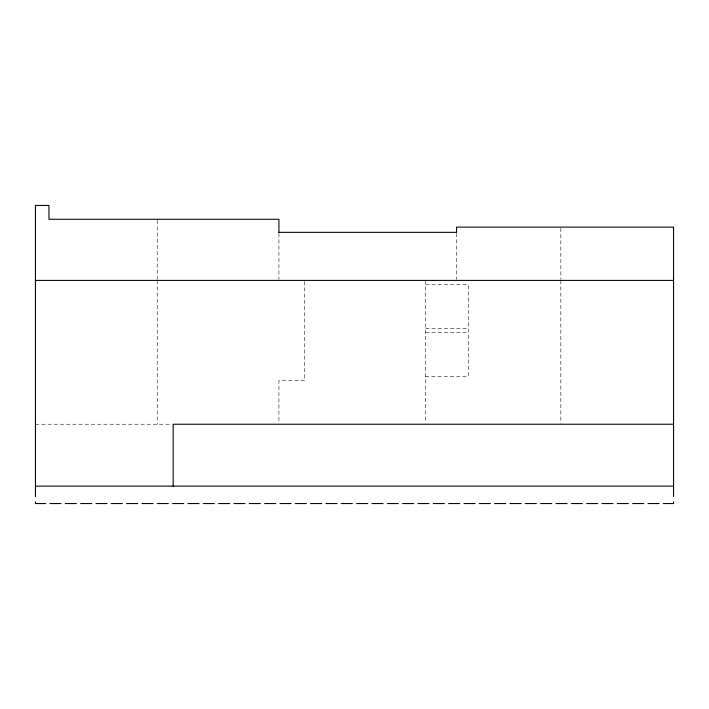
<?xml version="1.0" encoding="UTF-8"?>
<svg xmlns="http://www.w3.org/2000/svg" width="709" height="709" viewBox="0 0 709 709"><rect width="100%" height="100%" fill="white"/><g stroke="black" fill="none" stroke-linecap="round" stroke-linejoin="round"><path stroke-width="0.53" stroke-dasharray="3.54 2.66" d="M425.613 284.761L468.339 284.761L468.339 376.284L425.613 376.284M425.613 328.347L468.339 328.347M425.613 332.698L468.339 332.698M35.45 424.23L171.613 424.23M560.837 228.209L560.837 279.311M560.837 280.401L560.837 423.122M456.543 233.438L456.543 279.311M425.613 280.401L425.613 423.14M304.489 281.491L304.489 380.644L278.921 380.644L278.921 423.14M278.921 233.438L278.921 279.311M157.23 220.366L157.23 279.311M157.23 280.401L157.23 424.23"/><path stroke-width="1.06" d="M278.921 232.348L456.543 232.348M35.45 280.401L673.55 280.401M673.55 424.23L173.164 424.23L173.164 486.126M35.45 486.126L673.55 486.126M45.677 503.558L35.45 503.558L35.45 501.812M49.931 503.558L61.009 503.558M65.263 503.558L76.342 503.558M80.604 503.558L91.674 503.558M95.937 503.558L107.015 503.558M111.269 503.558L122.347 503.558M126.61 503.558L137.679 503.558M141.942 503.558L153.02 503.558M157.274 503.558L168.352 503.558M172.615 503.558L183.684 503.558M187.947 503.558L199.025 503.558M203.279 503.558L214.357 503.558M218.62 503.558L229.689 503.558M233.952 503.558L245.03 503.558M249.284 503.558L260.363 503.558M264.617 503.558L275.695 503.558M279.958 503.558L291.027 503.558M295.29 503.558L306.368 503.558M310.622 503.558L321.7 503.558M325.963 503.558L337.032 503.558M341.295 503.558L352.373 503.558M356.627 503.558L367.705 503.558M371.968 503.558L383.037 503.558M387.3 503.558L398.378 503.558M402.632 503.558L413.71 503.558M417.973 503.558L429.042 503.558M433.305 503.558L444.383 503.558M448.637 503.558L459.716 503.558M463.97 503.558L475.048 503.558M479.311 503.558L490.38 503.558M494.643 503.558L505.721 503.558M509.975 503.558L521.053 503.558M525.316 503.558L536.385 503.558M540.648 503.558L551.726 503.558M555.98 503.558L567.058 503.558M571.321 503.558L582.39 503.558M586.653 503.558L597.731 503.558M601.985 503.558L613.063 503.558M617.326 503.558L628.396 503.558M632.658 503.558L643.737 503.558M647.991 503.558L659.069 503.558M663.323 503.558L673.55 503.558L673.55 501.812M673.55 496.584L673.55 227.119L456.543 227.119L456.543 232.552M278.921 232.375L278.921 219.276L48.965 219.276L48.965 205.442L35.45 205.442L35.45 496.584"/></g></svg>
